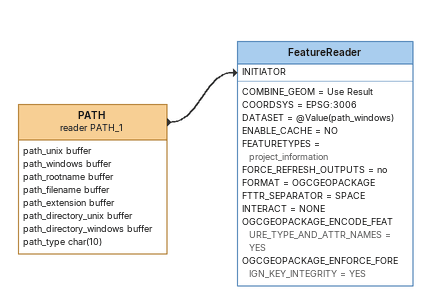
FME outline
PATH (reader PATH_1)
    attributes: path_unix buffer, path_windows buffer, path_rootname buffer, path_filename buffer, path_extension buffer, path_directory_unix buffer, path_directory_windows buffer, path_type char(10)
    -> FeatureReader [INITIATOR]
FeatureReader
    COMBINE_GEOM = Use Result
    COORDSYS = EPSG:3006
    DATASET = @Value(path_windows)
    ENABLE_CACHE = NO
    FEATURETYPES = project_information
    FORCE_REFRESH_OUTPUTS = no
    FORMAT = OGCGEOPACKAGE
    FTTR_SEPARATOR = SPACE
    INTERACT = NONE
    OGCGEOPACKAGE_ENCODE_FEATURE_TYPE_AND_ATTR_NAMES = YES
    OGCGEOPACKAGE_ENFORCE_FOREIGN_KEY_INTEGRITY = YES
